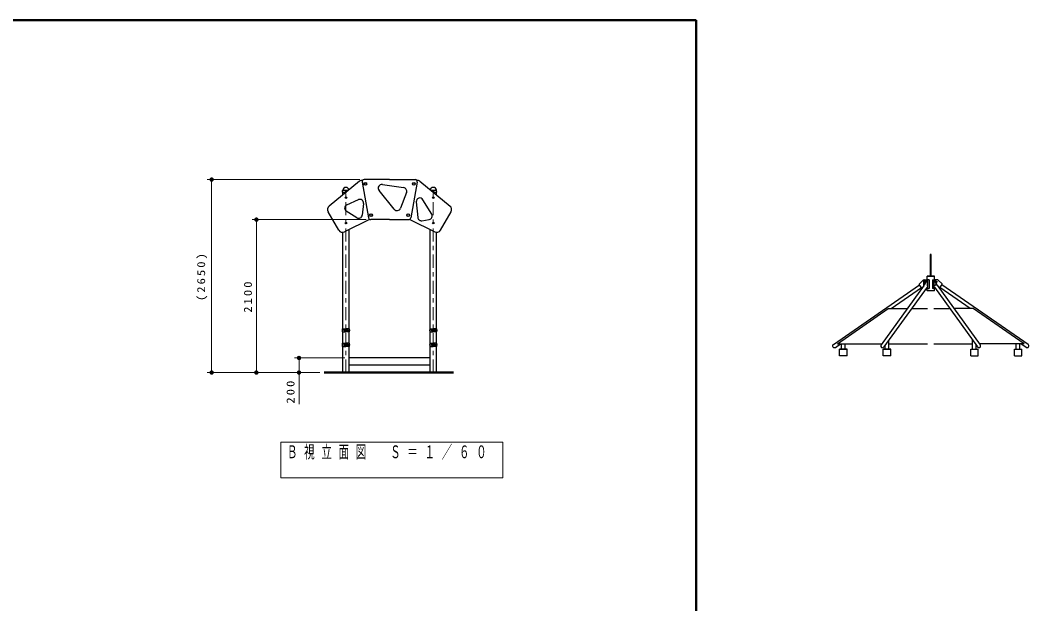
# Model space of a CAD drawing. Units: millimetres on the paper, scale 1:60. Extents: x -385 to 76, y -594 to 267.
# Drawn here: x -154.7 to 76.2, y -163.6 to -30 of the extents above; entities that cross this region are included whole.
import ezdxf

# ---------------------------------------------------------------- set-up
doc = ezdxf.new("R2010")
doc.units = ezdxf.units.MM
doc.linetypes.add('USER1', pattern=[4.5, 2.5, -2])
doc.linetypes.add('USER2', pattern=[6, 3, -1, 1, -1])
doc.layers.add('1_60', color=7, linetype='Continuous', lineweight=25)
doc.layers.add('NAKAMURA図枠', color=7, linetype='Continuous', lineweight=13)
doc.styles.add('ＭＳ ゴシック', font='')
doc.styles.get('ＭＳ ゴシック').set_extended_font_data('MS Gothic')

# ---------------------------------------------------------------- blocks, each defined once
blk = doc.blocks.new('filled_dot')
at = {"color": 0, "linetype": 'Continuous', "lineweight": -2, "const_width": 1.25}
blk.add_lwpolyline([(-0.625, 0, 1), (0.625, 0, 1)], format="xyb", close=True, dxfattribs=at)

msp = doc.modelspace()

# ---------------------------------------------------------------- linework, layer by layer
at = {"layer": '1_60', "lineweight": 13}
for p, q in [((-76.956, -66.476), (-111.881, -66.476)), ((-110.881, -110.643), (-110.881, -66.476)), ((-80.883, -68.967), (-79.599, -68.967)), ((-80.853, -68.909), (-79.528, -68.909)), ((-60.749, -68.909), (-59.427, -68.909)), ((-60.678, -68.967), (-59.394, -68.967)), ((-75.472, -75.643), (-101.635, -75.643)), ((-100.635, -110.643), (-100.635, -75.643)), ((-80.396, -107.309), (-91.881, -107.309)), ((-90.881, -117.893), (-90.881, -107.309)), ((-86.148, -110.643), (-111.881, -110.643)), ((-86.148, -110.643), (-101.635, -110.643)), ((-86.148, -110.643), (-91.881, -110.643)), ((-95.034, -126.576), (-95.034, -134.709)), ((-44.234, -126.576), (-95.034, -126.576)), ((-44.234, -134.709), (-44.234, -126.576)), ((-95.034, -134.709), (-44.234, -134.709))]:
    msp.add_line(p, q, dxfattribs=at)
at = {"layer": '1_60', "color": 190}
for p, q in [((-77.035, -66.868), (-83.982, -72.554)), ((-70.139, -66.475), (-75.956, -66.475)), ((-70.139, -66.475), (-64.321, -66.475)), ((-63.242, -66.868), (-56.296, -72.554)), ((-76.448, -67.065), (-74.963, -75.232)), ((-69.084, -73.265), (-72.565, -68.951)), ((-71.795, -67.603), (-66.938, -68.321)), ((-63.829, -67.065), (-65.314, -75.232)), ((-79.948, -72.256), (-77.264, -71.073)), ((-66.281, -69.443), (-67.657, -73.039)), ((-60.493, -74.374), (-62.503, -71.081)), ((-81.777, -78.049), (-84.214, -73.828)), ((-77.66, -75.215), (-80.052, -73.726)), ((-76.1, -71.926), (-76.391, -74.598)), ((-64.044, -71.594), (-63.703, -75.147)), ((-58.5, -78.049), (-56.063, -73.828)), ((-74.769, -75.582), (-80.462, -78.442)), ((-70.139, -75.642), (-74.472, -75.642)), ((-70.139, -75.642), (-65.806, -75.642)), ((-65.509, -75.582), (-59.815, -78.442)), ((-62.746, -75.891), (-61.077, -75.632))]:
    msp.add_line(p, q, dxfattribs=at)
at = {"layer": '1_60'}
for p, q in [((-80.913, -69.317), (-80.906, -68.986)), ((-80.886, -68.938), (-80.867, -68.92)), ((-59.392, -68.938), (-59.41, -68.92)), ((-59.364, -69.317), (-59.371, -68.986)), ((-80.905, -69.325), (-80.913, -69.317)), ((-80.905, -69.325), (-80.037, -69.325)), ((-80.881, -70.016), (-80.881, -69.325)), ((-60.24, -69.325), (-59.372, -69.325)), ((-59.397, -70.016), (-59.397, -69.325)), ((-59.364, -69.317), (-59.372, -69.325)), ((-79.396, -110.643), (-79.396, -77.907)), ((-60.881, -110.643), (-60.881, -77.907)), ((-80.881, -110.643), (-80.881, -78.549)), ((-59.396, -110.643), (-59.396, -78.549)), ((52.357, -89.822), (52.328, -89.872)), ((52.357, -89.922), (52.328, -89.872)), ((52.357, -89.822), (52.414, -89.822)), ((52.357, -89.922), (52.414, -89.922)), ((52.443, -89.872), (52.414, -89.822)), ((52.443, -89.872), (52.414, -89.922)), ((54.994, -89.872), (55.023, -89.822)), ((54.994, -89.872), (55.023, -89.922)), ((55.081, -89.822), (55.023, -89.822)), ((55.081, -89.922), (55.023, -89.922)), ((55.081, -89.822), (55.11, -89.872)), ((55.081, -89.922), (55.11, -89.872)), ((-60.881, -107.309), (-79.396, -107.309)), ((-60.881, -108.976), (-79.396, -108.976))]:
    msp.add_line(p, q, dxfattribs=at)
at = {"layer": '1_60', "linetype": 'USER1', "lineweight": 13}
for p, q in [((-80.881, -68.975), (-79.61, -68.975)), ((-60.668, -68.975), (-59.397, -68.975))]:
    msp.add_line(p, q, dxfattribs=at)
at = {"layer": '1_60', "linetype": 'USER2', "lineweight": 13}
for p, q in [((-80.139, -110.643), (-80.139, -68.976)), ((-60.139, -110.643), (-60.139, -68.976))]:
    msp.add_line(p, q, dxfattribs=at)
at = {"layer": '1_60', "color": 4}
for p, q in [((-80.177, -70.534), (-80.216, -70.6)), ((-80.216, -70.6), (-80.177, -70.667)), ((-80.177, -70.534), (-80.1, -70.534)), ((-80.177, -70.667), (-80.1, -70.667)), ((-80.1, -70.534), (-80.062, -70.6)), ((-80.062, -70.6), (-80.1, -70.667)), ((-60.177, -70.534), (-60.215, -70.6)), ((-60.215, -70.6), (-60.177, -70.667)), ((-60.1, -70.534), (-60.177, -70.534)), ((-60.1, -70.667), (-60.177, -70.667)), ((-60.1, -70.534), (-60.062, -70.6)), ((-60.062, -70.6), (-60.1, -70.667)), ((-80.177, -76.367), (-80.216, -76.434)), ((-80.216, -76.434), (-80.177, -76.501)), ((-80.177, -76.367), (-80.1, -76.367)), ((-80.177, -76.501), (-80.1, -76.501)), ((-80.1, -76.367), (-80.062, -76.434)), ((-80.062, -76.434), (-80.1, -76.501)), ((-60.177, -76.367), (-60.215, -76.434)), ((-60.215, -76.434), (-60.177, -76.501)), ((-60.1, -76.367), (-60.177, -76.367)), ((-60.1, -76.501), (-60.177, -76.501)), ((-60.1, -76.367), (-60.062, -76.434)), ((-60.062, -76.434), (-60.1, -76.501))]:
    msp.add_line(p, q, dxfattribs=at)
at = {"layer": '1_60', "color": 131}
for p, q in [((53.819, -83.622), (53.619, -83.622)), ((53.619, -83.622), (53.619, -88.622)), ((53.819, -88.622), (53.819, -83.622)), ((52.004, -89.503), (51.117, -90.359)), ((52.052, -89.622), (52.052, -90.883)), ((52.119, -89.456), (52.872, -89.456)), ((52.777, -89.456), (52.327, -90.408)), ((52.842, -89.456), (52.392, -90.408)), ((53.362, -89.456), (52.842, -89.456)), ((52.872, -89.456), (52.872, -88.622)), ((54.565, -88.622), (52.872, -88.622)), ((52.885, -89.456), (52.885, -90.829)), ((52.95, -89.456), (52.95, -91.372)), ((53.362, -89.456), (53.362, -91.372)), ((54.14, -89.456), (54.14, -91.372)), ((54.14, -89.456), (54.595, -89.456)), ((54.422, -89.456), (54.422, -91.372)), ((54.53, -89.456), (54.98, -90.408)), ((54.565, -89.456), (54.565, -88.622)), ((55.318, -89.456), (54.565, -89.456)), ((54.595, -89.456), (55.045, -90.408)), ((54.719, -89.622), (54.719, -89.717)), ((55.434, -89.503), (56.321, -90.359)), ((31.433, -104.214), (51.161, -90.545)), ((52.227, -90.641), (42.363, -104.309)), ((52.884, -91.115), (43.019, -104.783)), ((44.705, -96.004), (51.622, -91.211)), ((51.709, -91.337), (51.106, -90.467)), ((52.327, -90.408), (52.392, -90.408)), ((52.377, -90.551), (52.327, -90.408)), ((52.44, -90.545), (52.392, -90.408)), ((52.726, -91.372), (52.717, -91.346)), ((52.726, -91.372), (53.362, -91.372)), ((52.872, -91.956), (52.872, -91.372)), ((54.565, -91.956), (52.872, -91.956)), ((52.885, -91.113), (52.885, -91.372)), ((54.711, -91.372), (54.14, -91.372)), ((54.554, -91.115), (64.418, -104.783)), ((54.565, -91.956), (54.565, -91.372)), ((54.711, -91.372), (54.72, -91.346)), ((54.933, -90.545), (54.98, -90.408)), ((54.98, -90.408), (55.045, -90.408)), ((54.998, -90.545), (55.045, -90.408)), ((55.211, -90.641), (65.075, -104.309)), ((55.728, -91.337), (56.331, -90.467)), ((62.733, -96.004), (55.815, -91.211)), ((76.005, -104.214), (56.277, -90.545)), ((32.348, -104.072), (43.993, -96.004)), ((43.993, -96.004), (48.357, -96.004)), ((49.356, -96.004), (52.976, -96.004)), ((54.461, -96.004), (58.082, -96.004)), ((63.444, -96.004), (59.081, -96.004)), ((75.089, -104.072), (63.444, -96.004)), ((44.124, -105.289), (44.124, -103.254)), ((63.314, -105.289), (63.314, -103.254)), ((31.894, -104.879), (33.06, -104.072)), ((32.348, -104.072), (42.534, -104.072)), ((32.872, -106.789), (32.872, -105.289)), ((34.565, -105.289), (32.872, -105.289)), ((33.313, -105.289), (33.313, -104.076)), ((34.123, -105.289), (34.123, -104.076)), ((34.565, -106.789), (34.565, -105.289)), ((44.565, -105.289), (42.872, -105.289)), ((42.872, -106.789), (42.872, -105.289)), ((43.314, -105.289), (43.314, -104.376)), ((44.124, -104.072), (52.976, -104.072)), ((44.565, -106.789), (44.565, -105.289)), ((54.461, -104.072), (63.314, -104.072)), ((62.872, -106.789), (62.872, -105.289)), ((62.872, -105.289), (64.566, -105.289)), ((64.124, -105.289), (64.124, -104.376)), ((64.566, -106.789), (64.566, -105.289)), ((75.089, -104.072), (64.903, -104.072)), ((72.872, -105.289), (74.566, -105.289)), ((72.872, -106.789), (72.872, -105.289)), ((73.314, -105.289), (73.314, -104.076)), ((74.124, -105.289), (74.124, -104.076)), ((75.544, -104.879), (74.378, -104.072)), ((74.566, -106.789), (74.566, -105.289)), ((34.565, -106.789), (32.872, -106.789)), ((44.565, -106.789), (42.872, -106.789)), ((62.872, -106.789), (64.566, -106.789)), ((72.872, -106.789), (74.566, -106.789))]:
    msp.add_line(p, q, dxfattribs=at)
at = {"layer": '1_60', "color": 131, "linetype": 'USER1', "lineweight": 13}
for p, q in [((54.495, -88.697), (52.942, -88.697)), ((34.495, -105.364), (32.942, -105.364)), ((44.495, -105.364), (42.942, -105.364)), ((62.942, -105.364), (64.496, -105.364)), ((72.942, -105.364), (74.496, -105.364))]:
    msp.add_line(p, q, dxfattribs=at)
at = {"layer": '1_60', "color": 2}
for p, q in [((-80.907, -100.601), (-80.197, -100.601)), ((-80.906, -101.351), (-80.197, -101.351)), ((-80.41, -100.821), (-80.443, -100.82)), ((-80.41, -101.131), (-80.443, -101.132)), ((-80.41, -100.976), (-80.41, -100.618)), ((-80.41, -100.976), (-80.41, -101.334)), ((-80.164, -100.634), (-80.164, -101.318)), ((-80.114, -100.634), (-80.114, -101.318)), ((-79.37, -100.601), (-80.081, -100.601)), ((-79.37, -101.351), (-80.081, -101.351)), ((-79.868, -100.976), (-79.868, -100.618)), ((-79.868, -100.821), (-79.835, -100.82)), ((-79.868, -100.976), (-79.868, -101.334)), ((-79.868, -101.131), (-79.835, -101.132)), ((-60.907, -100.601), (-60.197, -100.601)), ((-60.906, -101.351), (-60.197, -101.351)), ((-60.41, -100.821), (-60.443, -100.82)), ((-60.41, -101.131), (-60.443, -101.132)), ((-60.41, -100.976), (-60.41, -100.618)), ((-60.41, -100.976), (-60.41, -101.334)), ((-60.164, -100.634), (-60.164, -101.318)), ((-60.114, -100.634), (-60.114, -101.318)), ((-59.37, -100.601), (-60.081, -100.601)), ((-59.37, -101.351), (-60.081, -101.351)), ((-59.868, -100.976), (-59.868, -100.618)), ((-59.868, -100.821), (-59.835, -100.82)), ((-59.868, -100.976), (-59.868, -101.334)), ((-59.868, -101.131), (-59.835, -101.132)), ((-80.907, -103.934), (-80.197, -103.934)), ((-80.906, -104.684), (-80.197, -104.684)), ((-80.41, -104.155), (-80.443, -104.154)), ((-80.41, -104.464), (-80.443, -104.465)), ((-80.41, -104.309), (-80.41, -103.951)), ((-80.41, -104.309), (-80.41, -104.668)), ((-80.164, -103.968), (-80.164, -104.651)), ((-80.114, -103.968), (-80.114, -104.651)), ((-79.37, -103.934), (-80.081, -103.934)), ((-79.37, -104.684), (-80.081, -104.684)), ((-79.868, -104.309), (-79.868, -103.951)), ((-79.868, -104.155), (-79.835, -104.154)), ((-79.868, -104.309), (-79.868, -104.668)), ((-79.868, -104.464), (-79.835, -104.465)), ((-60.907, -103.934), (-60.197, -103.934)), ((-60.906, -104.684), (-60.197, -104.684)), ((-60.41, -104.155), (-60.443, -104.154)), ((-60.41, -104.464), (-60.443, -104.465)), ((-60.41, -104.309), (-60.41, -103.951)), ((-60.41, -104.309), (-60.41, -104.668)), ((-60.164, -103.968), (-60.164, -104.651)), ((-60.114, -103.968), (-60.114, -104.651)), ((-59.37, -103.934), (-60.081, -103.934)), ((-59.37, -104.684), (-60.081, -104.684)), ((-59.868, -104.309), (-59.868, -103.951)), ((-59.868, -104.155), (-59.835, -104.154)), ((-59.868, -104.309), (-59.868, -104.668)), ((-59.868, -104.464), (-59.835, -104.465))]:
    msp.add_line(p, q, dxfattribs=at)
at = {"layer": '1_60', "lineweight": 50}
msp.add_line((-55.52, -110.643), (-85.148, -110.643), dxfattribs=at)
at = {"layer": '1_60', "color": 131}
msp.add_lwpolyline([(54.554, -91.115), (54.535, -91.083), (54.521, -91.047), (54.514, -91.008), (54.513, -90.967), (54.519, -90.924), (54.531, -90.88), (54.548, -90.837), (54.572, -90.794), (54.601, -90.753), (54.634, -90.714), (54.672, -90.677), (54.713, -90.644), (54.758, -90.615), (54.804, -90.591), (54.852, -90.571), (54.9, -90.557), (54.948, -90.548), (54.995, -90.545), (55.04, -90.548), (55.082, -90.556), (55.121, -90.57), (55.156, -90.589), (55.186, -90.613), (55.211, -90.641)], dxfattribs=at)
at = {"layer": '1_60'}
for centre, radius in [((-80.139, -69.192), 0.05), ((-60.139, -69.192), 0.05), ((52.385, -89.872), 0.15), ((52.385, -89.872), 0.0577), ((55.052, -89.872), 0.15), ((55.052, -89.872), 0.0577)]:
    msp.add_circle(centre, radius, dxfattribs=at)
at = {"layer": '1_60', "color": 2}
for centre in [(-75.696, -67.475), (-64.581, -67.475), (-74.393, -74.642), (-65.884, -74.642)]:
    msp.add_circle(centre, 0.317, dxfattribs=at)
at = {"layer": '1_60', "color": 2, "lineweight": 13}
for centre in [(-75.696, -67.475), (-64.581, -67.475), (-74.393, -74.642), (-65.884, -74.642)]:
    msp.add_circle(centre, 0.212, dxfattribs=at)
at = {"layer": '1_60', "color": 4}
for centre in [(-80.139, -70.6), (-60.139, -70.6), (-80.139, -76.434), (-60.139, -76.434)]:
    msp.add_circle(centre, 0.175, dxfattribs=at)
at = {"layer": '1_60', "color": 4, "linetype": 'USER1', "lineweight": 13}
for centre in [(-80.139, -70.6), (-60.139, -70.6), (-80.139, -76.434), (-60.139, -76.434)]:
    msp.add_circle(centre, 0.104, dxfattribs=at)
at = {"layer": '1_60', "color": 4, "lineweight": 13}
for centre in [(-80.139, -70.6), (-60.139, -70.6), (-80.139, -76.434), (-60.139, -76.434)]:
    msp.add_circle(centre, 0.0917, dxfattribs=at)
at = {"layer": '1_60', "color": 190}
for centre, radius, start, end in [((-76.402, -67.642), 1, 90, 129.30242), ((-75.956, -66.975), 0.5, 90, 190.30485), ((-64.321, -66.975), 0.5, 349.69515, 90), ((-63.875, -67.642), 1, 50.69758, 90), ((-71.917, -68.428), 0.833, 81.59349, 218.90113), ((-67.06, -69.145), 0.833, 339.0605, 81.59349), ((-76.928, -71.835), 0.833, 353.77417, 113.79484), ((-63.215, -71.515), 0.833, 31.39876, 185.47985), ((-83.348, -73.328), 1, 129.30242, 210), ((-79.611, -73.019), 0.833, 113.79484, 238.09984), ((-68.436, -72.741), 0.833, 218.90113, 339.0605), ((-56.929, -73.328), 1, 330, 50.69758), ((-77.22, -74.507), 0.833, 238.09984, 353.77417), ((-74.472, -75.142), 0.5, 190.30485, 270), ((-65.806, -75.142), 0.5, 270, 349.69515), ((-62.874, -75.068), 0.833, 185.47985, 278.81825), ((-61.204, -74.809), 0.833, 278.81825, 31.39876), ((-80.911, -77.549), 1, 210, 296.67357), ((-59.366, -77.549), 1, 243.32643, 330)]:
    msp.add_arc(centre, radius, start, end, dxfattribs=at)
at = {"layer": '1_60'}
for centre, radius, start, end in [((-80.836, -68.988), 0.07, 135, 178.99605), ((-80.9, -68.887), 0.0467, 315, 353.3676), ((-80.139, -68.975), 0.72, 90, 173.3676), ((-80.139, -68.975), 0.72, 11.55636, 90), ((-60.139, -68.975), 0.72, 90, 168.44364), ((-60.139, -68.975), 0.72, 6.6324, 90), ((-59.377, -68.887), 0.0467, 186.6324, 225), ((-59.441, -68.988), 0.07, 1.00395, 45)]:
    msp.add_arc(centre, radius, start, end, dxfattribs=at)
at = {"layer": '1_60', "color": 131}
for centre, radius, start, end in [((52.119, -89.622), 0.167, 90, 134.01356), ((52.219, -89.622), 0.167, 90, 180), ((54.885, -89.622), 0.167, 90, 180), ((55.318, -89.622), 0.167, 45.98644, 90), ((51.175, -90.419), 0.0833, 134.01356, 214.715), ((51.778, -91.289), 0.0833, 214.715, 223.88837), ((55.66, -91.289), 0.0833, 316.11163, 325.285), ((56.263, -90.419), 0.0833, 325.285, 45.98644), ((31.663, -104.546), 0.405, 124.715, 304.715), ((42.691, -104.546), 0.405, 144.18247, 324.18247), ((64.746, -104.546), 0.405, 215.81753, 35.81753), ((75.774, -104.546), 0.405, 235.285, 55.285)]:
    msp.add_arc(centre, radius, start, end, dxfattribs=at)
at = {"layer": '1_60', "color": 2}
for centre, radius, start, end in [((-80.096, -100.976), 0.935, 159.19706, 200.80294), ((-80.907, -100.668), 0.0667, 90, 159.19706), ((-80.907, -101.284), 0.0667, 200.80294, 270), ((-80.448, -100.976), 0.156, 88, 272), ((-80.393, -100.618), 0.0167, 90, 180), ((-80.393, -101.334), 0.0167, 180, 270), ((-80.197, -100.634), 0.0333, 0, 90), ((-80.197, -101.318), 0.0333, 270, 0), ((-80.081, -100.634), 0.0333, 90, 180), ((-80.081, -101.318), 0.0333, 180, 270), ((-79.885, -100.618), 0.0167, 0, 90), ((-79.885, -101.334), 0.0167, 270, 0), ((-79.829, -100.976), 0.156, 268, 92), ((-79.37, -100.668), 0.0667, 20.80294, 90), ((-79.37, -101.284), 0.0667, 270, 339.19706), ((-80.182, -100.976), 0.935, 339.19706, 20.80294), ((-60.096, -100.976), 0.935, 159.19706, 200.80294), ((-60.907, -100.668), 0.0667, 90, 159.19706), ((-60.907, -101.284), 0.0667, 200.80294, 270), ((-60.448, -100.976), 0.156, 88, 272), ((-60.393, -100.618), 0.0167, 90, 180), ((-60.393, -101.334), 0.0167, 180, 270), ((-60.197, -100.634), 0.0333, 0, 90), ((-60.197, -101.318), 0.0333, 270, 0), ((-60.081, -100.634), 0.0333, 90, 180), ((-60.081, -101.318), 0.0333, 180, 270), ((-59.885, -100.618), 0.0167, 0, 90), ((-59.885, -101.334), 0.0167, 270, 0), ((-59.829, -100.976), 0.156, 268, 92), ((-59.37, -100.668), 0.0667, 20.80294, 90), ((-59.37, -101.284), 0.0667, 270, 339.19706), ((-60.182, -100.976), 0.935, 339.19706, 20.80294), ((-80.096, -104.309), 0.935, 159.19706, 200.80294), ((-80.907, -104.001), 0.0667, 90, 159.19706), ((-80.907, -104.618), 0.0667, 200.80294, 270), ((-80.448, -104.309), 0.156, 88, 272), ((-80.393, -103.951), 0.0167, 90, 180), ((-80.393, -104.668), 0.0167, 180, 270), ((-80.197, -103.968), 0.0333, 0, 90), ((-80.197, -104.651), 0.0333, 270, 0), ((-80.081, -103.968), 0.0333, 90, 180), ((-80.081, -104.651), 0.0333, 180, 270), ((-79.885, -103.951), 0.0167, 0, 90), ((-79.885, -104.668), 0.0167, 270, 0), ((-79.829, -104.309), 0.156, 268, 92), ((-79.37, -104.001), 0.0667, 20.80294, 90), ((-79.37, -104.618), 0.0667, 270, 339.19706), ((-80.182, -104.309), 0.935, 339.19706, 20.80294), ((-60.096, -104.309), 0.935, 159.19706, 200.80294), ((-60.907, -104.001), 0.0667, 90, 159.19706), ((-60.907, -104.618), 0.0667, 200.80294, 270), ((-60.448, -104.309), 0.156, 88, 272), ((-60.393, -103.951), 0.0167, 90, 180), ((-60.393, -104.668), 0.0167, 180, 270), ((-60.197, -103.968), 0.0333, 0, 90), ((-60.197, -104.651), 0.0333, 270, 0), ((-60.081, -103.968), 0.0333, 90, 180), ((-60.081, -104.651), 0.0333, 180, 270), ((-59.885, -103.951), 0.0167, 0, 90), ((-59.885, -104.668), 0.0167, 270, 0), ((-59.829, -104.309), 0.156, 268, 92), ((-59.37, -104.001), 0.0667, 20.80294, 90), ((-59.37, -104.618), 0.0667, 270, 339.19706), ((-60.182, -104.309), 0.935, 339.19706, 20.80294)]:
    msp.add_arc(centre, radius, start, end, dxfattribs=at)
at = {"layer": 'NAKAMURA図枠', "lineweight": 50}
for p, q in [((0, -30), (-385, -30)), ((0, -297), (0, -30))]:
    msp.add_line(p, q, dxfattribs=at)

# ---------------------------------------------------------------- block references
at = {"layer": '1_60', "lineweight": 13, "xscale": 0.4, "yscale": 0.4}
for p, rotation in [((-110.881, -66.476), 270), ((-100.635, -75.643), 270), ((-90.881, -107.309), 270), ((-110.881, -110.643), 90), ((-100.635, -110.643), 90), ((-90.881, -110.643), 90)]:
    msp.add_blockref('filled_dot', p, dxfattribs=dict(at, rotation=rotation))

# ---------------------------------------------------------------- texts
at = {"layer": '1_60', "char_height": 1.833, "attachment_point": 8, "rotation": 90, "style": 'ＭＳ ゴシック'}
for s, insert in [('\\T1.33;\\W1.15;(2650)', (-111.881, -88.559)), ('\\T1.33;\\W1.15;2100', (-101.635, -93.143)), ('\\T1.33;\\W1.15;200', (-91.881, -114.893))]:
    msp.add_mtext(s, dxfattribs=dict(at, insert=insert))
at = {"layer": '1_60', "insert": (-93.634, -127.309), "char_height": 2.933, "attachment_point": 1, "style": 'ＭＳ ゴシック'}
msp.add_mtext('\\T1.64;\\W0.6;Ｂ視立面図\u3000Ｓ＝１／６０', dxfattribs=at)

doc.saveas('drawing.dxf')
